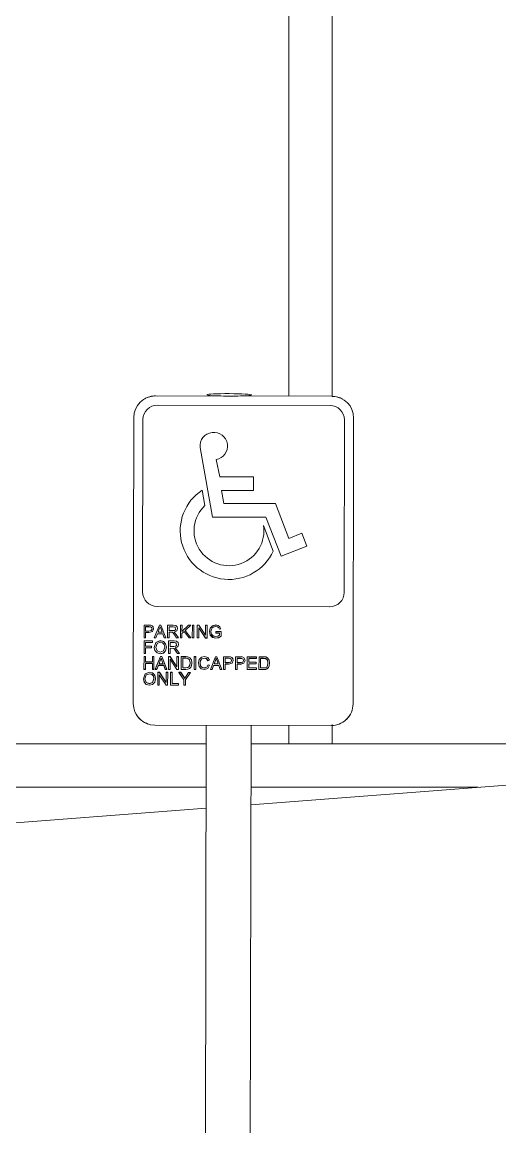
# Model space of a CAD drawing. Header units: metres. Extents: x -199 to 506, y -5 to 23.
# Drawn here: x -185.131 to -184.469, y -0.421 to 1.111 of the extents above; entities that cross this region are included whole.
import ezdxf

# ---------------------------------------------------------------- set-up
doc = ezdxf.new("R2010")
doc.units = ezdxf.units.M
for name, color, linetype, lineweight in [('06MUREXT', 92, 'Continuous', 9), ('26VENT', 144, 'Continuous', 5), ('45ESTAC', 5, 'Continuous', 5), ('46BANQ', 8, 'Continuous', 5)]:
    doc.layers.add(name, color=color, linetype=linetype, lineweight=lineweight)

# ---------------------------------------------------------------- blocks, each defined once
blk = doc.blocks.new('Curtain Wall Curb-Concrete-01 - Curtain Wall Curb-Concrete-01-7040853-600rNorthElevEjeA Paint')
at = {"layer": '46BANQ'}
for p, q in [((-188.7474, 0.05), (-184.8757, 0.05)), ((-184.814, 0.05), (-184.499, 0.05))]:
    blk.add_line(p, q, dxfattribs=at)
blk = doc.blocks.new('Rectangular Mullion - 60x167-V16-600rNorthElevEjeA Paint')
at = {"layer": '26VENT'}
for p, q in [((-184.8756, 0.11), (-186.2135, 0.11)), ((-184.7312, 0.11), (-184.8139, 0.11)), ((-186.2135, 0.05), (-184.8757, 0.05)), ((-184.814, 0.05), (-184.7312, 0.05))]:
    blk.add_line(p, q, dxfattribs=at)
blk = doc.blocks.new('Rectangular Mullion - 60x167-7715932-600rNorthElevEjeA Paint')
at = {"layer": '26VENT'}
for p, q in [((-183.7193, 0.11), (-184.7312, 0.11)), ((-184.7312, 0.05), (-184.499, 0.05))]:
    blk.add_line(p, q, dxfattribs=at)
blk = doc.blocks.new('Rectangular Mullion - 60x167-V19-600rNorthElevEjeA Paint')
at = {"layer": '26VENT'}
for p, q in [((-184.7612, 2.1836), (-184.7612, 0.5923)), ((-184.7012, 0.5921), (-184.7012, 2.1836)), ((-184.7612, 0.1358), (-184.7612, 0.11)), ((-184.7012, 0.11), (-184.7012, 0.1368)), ((-184.7012, 0.11), (-184.7612, 0.11))]:
    blk.add_line(p, q, dxfattribs=at)
blk = doc.blocks.new('Sign - SpeedLimit_Handicap - Handicap-V48-600rNorthElevEjeA Paint')
at = {"layer": '45ESTAC'}
for p, q in [((-184.7015, 0.5922), (-184.9463, 0.5927)), ((-184.9463, 0.5927), (-184.7015, 0.5922)), ((-184.9436, 0.58), (-184.7042, 0.5795)), ((-184.9763, 0.5628), (-184.9771, 0.1662)), ((-184.9763, 0.5628), (-184.9763, 0.5628)), ((-184.9641, 0.3209), (-184.9636, 0.56)), ((-184.6843, 0.5595), (-184.6847, 0.3203)), ((-184.6723, 0.1656), (-184.6715, 0.5622)), ((-184.6715, 0.5622), (-184.6715, 0.5622)), ((-184.8845, 0.5214), (-184.8673, 0.4246)), ((-184.8571, 0.4807), (-184.8622, 0.5045)), ((-184.8105, 0.4806), (-184.8571, 0.4807)), ((-184.8106, 0.4617), (-184.8105, 0.4806)), ((-184.8778, 0.4408), (-184.8816, 0.4621)), ((-184.8547, 0.4618), (-184.8106, 0.4617)), ((-184.8514, 0.4435), (-184.8547, 0.4618)), ((-184.7801, 0.4434), (-184.8514, 0.4435)), ((-184.7613, 0.3952), (-184.7801, 0.4434)), ((-184.8673, 0.4246), (-184.7932, 0.4244)), ((-184.7932, 0.4244), (-184.7721, 0.3705)), ((-184.783, 0.3774), (-184.7965, 0.4132)), ((-184.7435, 0.4022), (-184.7613, 0.3952)), ((-184.7365, 0.3844), (-184.7435, 0.4022)), ((-184.7721, 0.3705), (-184.7365, 0.3844)), ((-184.7048, 0.3004), (-184.9442, 0.3008)), ((-184.9622, 0.275), (-184.9556, 0.275)), ((-184.9622, 0.275), (-184.9622, 0.2749)), ((-184.9556, 0.2749), (-184.9622, 0.2749)), ((-184.9622, 0.2749), (-184.9622, 0.2572)), ((-184.96, 0.2666), (-184.9599, 0.2727)), ((-184.96, 0.2667), (-184.9553, 0.2667)), ((-184.96, 0.2666), (-184.96, 0.2667)), ((-184.9553, 0.2666), (-184.96, 0.2666)), ((-184.9555, 0.2645), (-184.96, 0.2645)), ((-184.96, 0.2572), (-184.96, 0.2644)), ((-184.96, 0.2644), (-184.9555, 0.2644)), ((-184.9554, 0.2728), (-184.9599, 0.2728)), ((-184.9599, 0.2727), (-184.9554, 0.2727)), ((-184.9556, 0.275), (-184.9529, 0.2748)), ((-184.9556, 0.275), (-184.9556, 0.2749)), ((-184.9529, 0.2747), (-184.9556, 0.2749)), ((-184.9503, 0.266), (-184.9555, 0.2645)), ((-184.9555, 0.2644), (-184.9503, 0.2659)), ((-184.9555, 0.2645), (-184.9555, 0.2644)), ((-184.9531, 0.2726), (-184.9554, 0.2728)), ((-184.9554, 0.2728), (-184.9554, 0.2727)), ((-184.9554, 0.2727), (-184.9531, 0.2725)), ((-184.9553, 0.2667), (-184.9521, 0.2675)), ((-184.9521, 0.2674), (-184.9553, 0.2666)), ((-184.9553, 0.2667), (-184.9553, 0.2666)), ((-184.9517, 0.2716), (-184.9531, 0.2726)), ((-184.9531, 0.2726), (-184.9531, 0.2725)), ((-184.9531, 0.2725), (-184.9517, 0.2715)), ((-184.9529, 0.2748), (-184.9508, 0.274)), ((-184.9529, 0.2748), (-184.9529, 0.2747)), ((-184.9508, 0.2739), (-184.9529, 0.2747)), ((-184.9521, 0.2675), (-184.9511, 0.2698)), ((-184.9511, 0.2697), (-184.9521, 0.2674)), ((-184.9521, 0.2675), (-184.9521, 0.2674)), ((-184.9511, 0.2698), (-184.9517, 0.2716)), ((-184.9517, 0.2716), (-184.9517, 0.2715)), ((-184.9517, 0.2715), (-184.9511, 0.2697)), ((-184.9511, 0.2698), (-184.9511, 0.2697)), ((-184.9508, 0.274), (-184.9494, 0.2723)), ((-184.9508, 0.274), (-184.9508, 0.2739)), ((-184.9494, 0.2722), (-184.9508, 0.2739)), ((-184.9489, 0.2699), (-184.9503, 0.266)), ((-184.9503, 0.2659), (-184.9489, 0.2698)), ((-184.9503, 0.266), (-184.9503, 0.2659)), ((-184.9494, 0.2723), (-184.9489, 0.2699)), ((-184.9494, 0.2723), (-184.9494, 0.2722)), ((-184.9489, 0.2698), (-184.9494, 0.2722)), ((-184.9489, 0.2699), (-184.9489, 0.2698)), ((-184.9479, 0.2573), (-184.9408, 0.275)), ((-184.9408, 0.2749), (-184.9479, 0.2572)), ((-184.9435, 0.2628), (-184.9456, 0.2573)), ((-184.9456, 0.2572), (-184.9435, 0.2627)), ((-184.9362, 0.2628), (-184.9435, 0.2628)), ((-184.9435, 0.2628), (-184.9435, 0.2627)), ((-184.9435, 0.2627), (-184.9362, 0.2627)), ((-184.941, 0.2697), (-184.9427, 0.265)), ((-184.9427, 0.2649), (-184.941, 0.2696)), ((-184.9427, 0.265), (-184.937, 0.265)), ((-184.9427, 0.2649), (-184.9427, 0.265)), ((-184.937, 0.2649), (-184.9427, 0.2649)), ((-184.9399, 0.2727), (-184.941, 0.2697)), ((-184.941, 0.2696), (-184.9399, 0.2726)), ((-184.9408, 0.275), (-184.9389, 0.275)), ((-184.9408, 0.275), (-184.9408, 0.2749)), ((-184.9389, 0.2749), (-184.9408, 0.2749)), ((-184.9386, 0.2694), (-184.9399, 0.2727)), ((-184.9399, 0.2727), (-184.9399, 0.2726)), ((-184.9399, 0.2726), (-184.9386, 0.2693)), ((-184.9389, 0.275), (-184.9319, 0.2572)), ((-184.9389, 0.275), (-184.9389, 0.2749)), ((-184.9319, 0.2571), (-184.9389, 0.2749)), ((-184.937, 0.265), (-184.9386, 0.2694)), ((-184.9386, 0.2693), (-184.937, 0.2649)), ((-184.937, 0.265), (-184.937, 0.2649)), ((-184.9342, 0.2572), (-184.9362, 0.2628)), ((-184.9362, 0.2628), (-184.9362, 0.2627)), ((-184.9362, 0.2627), (-184.9342, 0.2571)), ((-184.9295, 0.2749), (-184.9218, 0.2749)), ((-184.9295, 0.2749), (-184.9295, 0.2748)), ((-184.9218, 0.2748), (-184.9295, 0.2748)), ((-184.9295, 0.2748), (-184.9295, 0.2571)), ((-184.9218, 0.2727), (-184.9273, 0.2727)), ((-184.9273, 0.2671), (-184.9273, 0.2726)), ((-184.9273, 0.2726), (-184.9218, 0.2726)), ((-184.9273, 0.2672), (-184.9223, 0.2672)), ((-184.9273, 0.2671), (-184.9273, 0.2672)), ((-184.9223, 0.2671), (-184.9273, 0.2671)), ((-184.9223, 0.2645), (-184.9273, 0.265)), ((-184.9273, 0.2571), (-184.9273, 0.2649)), ((-184.9273, 0.2649), (-184.9223, 0.2644)), ((-184.9223, 0.2672), (-184.9198, 0.2675)), ((-184.9198, 0.2674), (-184.9223, 0.2671)), ((-184.9223, 0.2672), (-184.9223, 0.2671)), ((-184.9211, 0.2633), (-184.9223, 0.2645)), ((-184.9223, 0.2645), (-184.9223, 0.2644)), ((-184.9223, 0.2644), (-184.9211, 0.2632)), ((-184.9218, 0.2749), (-184.9183, 0.2744)), ((-184.9218, 0.2749), (-184.9218, 0.2748)), ((-184.9183, 0.2743), (-184.9218, 0.2748)), ((-184.9188, 0.2719), (-184.9218, 0.2727)), ((-184.9218, 0.2727), (-184.9218, 0.2726)), ((-184.9218, 0.2726), (-184.9188, 0.2718)), ((-184.9194, 0.2609), (-184.9211, 0.2633)), ((-184.9211, 0.2633), (-184.9211, 0.2632)), ((-184.9211, 0.2632), (-184.9194, 0.2608)), ((-184.9169, 0.2669), (-184.9206, 0.2652)), ((-184.9206, 0.2651), (-184.9169, 0.2668)), ((-184.9206, 0.2652), (-184.9175, 0.262)), ((-184.9206, 0.2652), (-184.9206, 0.2651)), ((-184.9175, 0.2619), (-184.9206, 0.2651)), ((-184.9198, 0.2675), (-184.9184, 0.2685)), ((-184.9184, 0.2684), (-184.9198, 0.2674)), ((-184.9198, 0.2675), (-184.9198, 0.2674)), ((-184.9171, 0.2572), (-184.9194, 0.2609)), ((-184.9194, 0.2609), (-184.9194, 0.2608)), ((-184.9194, 0.2608), (-184.9171, 0.2571)), ((-184.9184, 0.2685), (-184.9188, 0.2719)), ((-184.9188, 0.2719), (-184.9188, 0.2718)), ((-184.9188, 0.2718), (-184.9184, 0.2684)), ((-184.9184, 0.2685), (-184.9184, 0.2684)), ((-184.9183, 0.2744), (-184.9164, 0.2727)), ((-184.9183, 0.2744), (-184.9183, 0.2743)), ((-184.9164, 0.2726), (-184.9183, 0.2743)), ((-184.9175, 0.262), (-184.9146, 0.2572)), ((-184.9175, 0.262), (-184.9175, 0.2619)), ((-184.9146, 0.2571), (-184.9175, 0.2619)), ((-184.9156, 0.2701), (-184.9169, 0.2669)), ((-184.9169, 0.2668), (-184.9156, 0.27)), ((-184.9169, 0.2669), (-184.9169, 0.2668)), ((-184.9164, 0.2727), (-184.9156, 0.2701)), ((-184.9164, 0.2727), (-184.9164, 0.2726)), ((-184.9156, 0.27), (-184.9164, 0.2726)), ((-184.9156, 0.2701), (-184.9156, 0.27)), ((-184.9118, 0.2749), (-184.9095, 0.2749)), ((-184.9118, 0.2749), (-184.9118, 0.2748)), ((-184.9095, 0.2748), (-184.9118, 0.2748)), ((-184.9118, 0.2748), (-184.9118, 0.2571)), ((-184.9096, 0.2662), (-184.9005, 0.2749)), ((-184.9005, 0.2748), (-184.9096, 0.2661)), ((-184.9096, 0.2661), (-184.9095, 0.2748)), ((-184.9096, 0.2662), (-184.9096, 0.2661)), ((-184.9066, 0.2661), (-184.9096, 0.2633)), ((-184.9096, 0.2632), (-184.9066, 0.266)), ((-184.9096, 0.2571), (-184.9096, 0.2632)), ((-184.9095, 0.2749), (-184.9095, 0.2748)), ((-184.8998, 0.2572), (-184.9066, 0.2661)), ((-184.9066, 0.2661), (-184.9066, 0.266)), ((-184.9066, 0.266), (-184.8998, 0.2571)), ((-184.8974, 0.2749), (-184.905, 0.2676)), ((-184.905, 0.2675), (-184.8974, 0.2748)), ((-184.905, 0.2676), (-184.8971, 0.2572)), ((-184.905, 0.2676), (-184.905, 0.2675)), ((-184.8971, 0.2571), (-184.905, 0.2675)), ((-184.9005, 0.2749), (-184.8974, 0.2749)), ((-184.9005, 0.2749), (-184.9005, 0.2748)), ((-184.8974, 0.2748), (-184.9005, 0.2748)), ((-184.8974, 0.2749), (-184.8974, 0.2748)), ((-184.8951, 0.2748), (-184.8952, 0.2571)), ((-184.8951, 0.2749), (-184.8929, 0.2749)), ((-184.8951, 0.2749), (-184.8951, 0.2748)), ((-184.8929, 0.2748), (-184.8951, 0.2748)), ((-184.893, 0.2571), (-184.8929, 0.2748)), ((-184.8929, 0.2749), (-184.8929, 0.2748)), ((-184.8885, 0.2749), (-184.8861, 0.2748)), ((-184.8885, 0.2749), (-184.8885, 0.2748)), ((-184.8861, 0.2748), (-184.8885, 0.2748)), ((-184.8885, 0.2748), (-184.8885, 0.2571)), ((-184.8771, 0.2571), (-184.8863, 0.2712)), ((-184.8863, 0.2571), (-184.8863, 0.2711)), ((-184.8863, 0.2711), (-184.8771, 0.257)), ((-184.8769, 0.2607), (-184.8861, 0.2748)), ((-184.8861, 0.2748), (-184.8769, 0.2608)), ((-184.8861, 0.2748), (-184.8861, 0.2748)), ((-184.8769, 0.2748), (-184.8747, 0.2748)), ((-184.8769, 0.2748), (-184.8769, 0.2747)), ((-184.8747, 0.2747), (-184.8769, 0.2747)), ((-184.8769, 0.2747), (-184.8769, 0.2607)), ((-184.8769, 0.2608), (-184.8769, 0.2607)), ((-184.8747, 0.2748), (-184.8747, 0.2747)), ((-184.8747, 0.257), (-184.8747, 0.2747)), ((-184.8716, 0.2659), (-184.8705, 0.2707)), ((-184.8705, 0.2706), (-184.8716, 0.2658)), ((-184.8705, 0.2612), (-184.8716, 0.2659)), ((-184.8716, 0.2659), (-184.8716, 0.2658)), ((-184.8716, 0.2658), (-184.8705, 0.2611)), ((-184.8705, 0.2707), (-184.8674, 0.274)), ((-184.8674, 0.2739), (-184.8705, 0.2706)), ((-184.8705, 0.2707), (-184.8705, 0.2706)), ((-184.8673, 0.258), (-184.8705, 0.2612)), ((-184.8705, 0.2612), (-184.8705, 0.2611)), ((-184.8705, 0.2611), (-184.8673, 0.2579)), ((-184.8687, 0.2694), (-184.8694, 0.266)), ((-184.8694, 0.2659), (-184.8687, 0.2693)), ((-184.8694, 0.266), (-184.8686, 0.2621)), ((-184.8694, 0.266), (-184.8694, 0.2659)), ((-184.8686, 0.262), (-184.8694, 0.2659)), ((-184.8676, 0.2711), (-184.8687, 0.2694)), ((-184.8687, 0.2693), (-184.8676, 0.271)), ((-184.8687, 0.2694), (-184.8687, 0.2693)), ((-184.8686, 0.2621), (-184.8662, 0.2598)), ((-184.8686, 0.2621), (-184.8686, 0.262)), ((-184.8662, 0.2597), (-184.8686, 0.262)), ((-184.8656, 0.2724), (-184.8676, 0.2711)), ((-184.8676, 0.271), (-184.8656, 0.2723)), ((-184.8676, 0.2711), (-184.8676, 0.271)), ((-184.8674, 0.274), (-184.8628, 0.2751)), ((-184.8628, 0.275), (-184.8674, 0.2739)), ((-184.8674, 0.274), (-184.8674, 0.2739)), ((-184.8628, 0.2729), (-184.8656, 0.2724)), ((-184.8656, 0.2723), (-184.8628, 0.2728)), ((-184.8656, 0.2724), (-184.8656, 0.2723)), ((-184.8628, 0.2751), (-184.8593, 0.2744)), ((-184.8628, 0.2751), (-184.8628, 0.275)), ((-184.8593, 0.2743), (-184.8628, 0.275)), ((-184.8603, 0.2724), (-184.8628, 0.2729)), ((-184.8628, 0.2729), (-184.8628, 0.2728)), ((-184.8628, 0.2728), (-184.8603, 0.2723)), ((-184.8625, 0.2662), (-184.8553, 0.2662)), ((-184.8625, 0.2662), (-184.8625, 0.2661)), ((-184.8553, 0.2661), (-184.8625, 0.2661)), ((-184.8625, 0.2661), (-184.8625, 0.2639)), ((-184.8575, 0.264), (-184.8625, 0.264)), ((-184.8625, 0.2639), (-184.8575, 0.2639)), ((-184.8586, 0.2712), (-184.8603, 0.2724)), ((-184.8603, 0.2724), (-184.8603, 0.2723)), ((-184.8603, 0.2723), (-184.8586, 0.2711)), ((-184.8598, 0.2596), (-184.8575, 0.2608)), ((-184.8575, 0.2607), (-184.8598, 0.2595)), ((-184.8593, 0.2744), (-184.8569, 0.2727)), ((-184.8593, 0.2744), (-184.8593, 0.2743)), ((-184.8569, 0.2726), (-184.8593, 0.2743)), ((-184.8576, 0.2692), (-184.8586, 0.2712)), ((-184.8586, 0.2712), (-184.8586, 0.2711)), ((-184.8586, 0.2711), (-184.8576, 0.2691)), ((-184.8555, 0.2698), (-184.8576, 0.2692)), ((-184.8576, 0.2691), (-184.8555, 0.2697)), ((-184.8576, 0.2692), (-184.8576, 0.2691)), ((-184.8575, 0.2639), (-184.8575, 0.2607)), ((-184.8575, 0.2608), (-184.8575, 0.2607)), ((-184.8569, 0.2727), (-184.8555, 0.2698)), ((-184.8569, 0.2727), (-184.8569, 0.2726)), ((-184.8555, 0.2697), (-184.8569, 0.2726)), ((-184.8555, 0.2698), (-184.8555, 0.2697)), ((-184.8553, 0.2662), (-184.8553, 0.2661)), ((-184.8553, 0.2595), (-184.8553, 0.2661)), ((-184.96, 0.2573), (-184.9622, 0.2573)), ((-184.9622, 0.2572), (-184.96, 0.2572)), ((-184.9622, 0.2532), (-184.9503, 0.2531)), ((-184.9622, 0.2532), (-184.9622, 0.2531)), ((-184.9503, 0.253), (-184.9622, 0.2531)), ((-184.9622, 0.2531), (-184.9622, 0.2354)), ((-184.9503, 0.2509), (-184.96, 0.2509)), ((-184.96, 0.2456), (-184.96, 0.2508)), ((-184.96, 0.2508), (-184.9503, 0.2508)), ((-184.96, 0.2457), (-184.9517, 0.2457)), ((-184.96, 0.2457), (-184.96, 0.2456)), ((-184.9517, 0.2456), (-184.96, 0.2456)), ((-184.9517, 0.2457), (-184.9517, 0.2456)), ((-184.9517, 0.2434), (-184.9517, 0.2456)), ((-184.9503, 0.2531), (-184.9503, 0.253)), ((-184.9503, 0.2508), (-184.9503, 0.253)), ((-184.9481, 0.244), (-184.9457, 0.2509)), ((-184.9457, 0.2508), (-184.9481, 0.2439)), ((-184.9456, 0.2573), (-184.9479, 0.2573)), ((-184.9479, 0.2572), (-184.9479, 0.2573)), ((-184.9479, 0.2572), (-184.9456, 0.2572)), ((-184.944, 0.2495), (-184.9459, 0.244)), ((-184.9459, 0.2439), (-184.944, 0.2494)), ((-184.9457, 0.2509), (-184.9396, 0.2534)), ((-184.9396, 0.2533), (-184.9457, 0.2508)), ((-184.9457, 0.2509), (-184.9457, 0.2508)), ((-184.9456, 0.2573), (-184.9456, 0.2572)), ((-184.9396, 0.2512), (-184.944, 0.2495)), ((-184.944, 0.2494), (-184.9396, 0.2511)), ((-184.944, 0.2495), (-184.944, 0.2494)), ((-184.9396, 0.2534), (-184.9352, 0.2522)), ((-184.9396, 0.2534), (-184.9396, 0.2533)), ((-184.9352, 0.2521), (-184.9396, 0.2533)), ((-184.9364, 0.2503), (-184.9396, 0.2512)), ((-184.9396, 0.2512), (-184.9396, 0.2511)), ((-184.9396, 0.2511), (-184.9364, 0.2502)), ((-184.9342, 0.2479), (-184.9364, 0.2503)), ((-184.9364, 0.2503), (-184.9364, 0.2502)), ((-184.9364, 0.2502), (-184.9342, 0.2478)), ((-184.9352, 0.2522), (-184.9322, 0.249)), ((-184.9352, 0.2522), (-184.9352, 0.2521)), ((-184.9322, 0.2489), (-184.9352, 0.2521)), ((-184.9319, 0.2572), (-184.9342, 0.2572)), ((-184.9342, 0.2572), (-184.9342, 0.2571)), ((-184.9342, 0.2571), (-184.9319, 0.2571)), ((-184.9334, 0.2442), (-184.9342, 0.2479)), ((-184.9342, 0.2479), (-184.9342, 0.2478)), ((-184.9342, 0.2478), (-184.9334, 0.2441)), ((-184.9322, 0.249), (-184.9312, 0.2442)), ((-184.9322, 0.249), (-184.9322, 0.2489)), ((-184.9312, 0.2441), (-184.9322, 0.2489)), ((-184.9319, 0.2572), (-184.9319, 0.2571)), ((-184.9273, 0.2572), (-184.9295, 0.2572)), ((-184.9295, 0.2571), (-184.9273, 0.2571)), ((-184.9281, 0.253), (-184.9282, 0.2353)), ((-184.9281, 0.2531), (-184.9205, 0.2531)), ((-184.9281, 0.2531), (-184.9281, 0.253)), ((-184.9205, 0.253), (-184.9281, 0.253)), ((-184.9204, 0.2509), (-184.9259, 0.2509)), ((-184.9259, 0.2452), (-184.9259, 0.2508)), ((-184.9259, 0.2508), (-184.9204, 0.2508)), ((-184.9259, 0.2453), (-184.921, 0.2453)), ((-184.9259, 0.2452), (-184.9259, 0.2453)), ((-184.921, 0.2452), (-184.9259, 0.2452)), ((-184.921, 0.2453), (-184.9185, 0.2456)), ((-184.9185, 0.2455), (-184.921, 0.2452)), ((-184.921, 0.2453), (-184.921, 0.2452)), ((-184.9205, 0.2531), (-184.917, 0.2526)), ((-184.9205, 0.2531), (-184.9205, 0.253)), ((-184.917, 0.2525), (-184.9205, 0.253)), ((-184.9175, 0.2501), (-184.9204, 0.2509)), ((-184.9204, 0.2509), (-184.9204, 0.2508)), ((-184.9204, 0.2508), (-184.9175, 0.25)), ((-184.9185, 0.2456), (-184.917, 0.2466)), ((-184.917, 0.2465), (-184.9185, 0.2455)), ((-184.9185, 0.2456), (-184.9185, 0.2455)), ((-184.917, 0.2466), (-184.9175, 0.2501)), ((-184.9175, 0.2501), (-184.9175, 0.25)), ((-184.9175, 0.25), (-184.917, 0.2465)), ((-184.9146, 0.2572), (-184.9171, 0.2572)), ((-184.9171, 0.2572), (-184.9171, 0.2571)), ((-184.9171, 0.2571), (-184.9146, 0.2571)), ((-184.917, 0.2526), (-184.915, 0.2509)), ((-184.917, 0.2526), (-184.917, 0.2525)), ((-184.915, 0.2508), (-184.917, 0.2525)), ((-184.917, 0.2466), (-184.917, 0.2465)), ((-184.9143, 0.2482), (-184.9155, 0.245)), ((-184.9155, 0.2449), (-184.9143, 0.2481)), ((-184.915, 0.2509), (-184.9143, 0.2482)), ((-184.915, 0.2509), (-184.915, 0.2508)), ((-184.9143, 0.2481), (-184.915, 0.2508)), ((-184.9146, 0.2572), (-184.9146, 0.2571)), ((-184.9143, 0.2482), (-184.9143, 0.2481)), ((-184.9096, 0.2572), (-184.9118, 0.2572)), ((-184.9118, 0.2571), (-184.9096, 0.2571)), ((-184.8971, 0.2572), (-184.8998, 0.2572)), ((-184.8998, 0.2572), (-184.8998, 0.2571)), ((-184.8998, 0.2571), (-184.8971, 0.2571)), ((-184.8971, 0.2572), (-184.8971, 0.2571)), ((-184.893, 0.2572), (-184.8952, 0.2572)), ((-184.8952, 0.2571), (-184.893, 0.2571)), ((-184.8863, 0.2572), (-184.8885, 0.2572)), ((-184.8885, 0.2571), (-184.8863, 0.2571)), ((-184.8747, 0.2571), (-184.8771, 0.2571)), ((-184.8771, 0.2571), (-184.8771, 0.257)), ((-184.8771, 0.257), (-184.8747, 0.257)), ((-184.8626, 0.2568), (-184.8673, 0.258)), ((-184.8673, 0.258), (-184.8673, 0.2579)), ((-184.8673, 0.2579), (-184.8626, 0.2567)), ((-184.8662, 0.2598), (-184.8628, 0.259)), ((-184.8662, 0.2598), (-184.8662, 0.2597)), ((-184.8628, 0.2589), (-184.8662, 0.2597)), ((-184.8628, 0.259), (-184.8598, 0.2596)), ((-184.8598, 0.2595), (-184.8628, 0.2589)), ((-184.8628, 0.259), (-184.8628, 0.2589)), ((-184.8589, 0.2575), (-184.8626, 0.2568)), ((-184.8626, 0.2567), (-184.8589, 0.2574)), ((-184.8626, 0.2568), (-184.8626, 0.2567)), ((-184.8598, 0.2596), (-184.8598, 0.2595)), ((-184.8553, 0.2596), (-184.8589, 0.2575)), ((-184.8589, 0.2574), (-184.8553, 0.2595)), ((-184.8589, 0.2575), (-184.8589, 0.2574)), ((-184.9622, 0.2312), (-184.9623, 0.2135)), ((-184.96, 0.2355), (-184.9622, 0.2355)), ((-184.9622, 0.2354), (-184.96, 0.2354)), ((-184.9622, 0.2313), (-184.96, 0.2313)), ((-184.9622, 0.2313), (-184.9622, 0.2312)), ((-184.96, 0.2312), (-184.9622, 0.2312)), ((-184.9517, 0.2435), (-184.96, 0.2435)), ((-184.96, 0.2354), (-184.96, 0.2434)), ((-184.96, 0.2434), (-184.9517, 0.2434)), ((-184.96, 0.2313), (-184.96, 0.2312)), ((-184.96, 0.224), (-184.96, 0.2312)), ((-184.9506, 0.2313), (-184.9484, 0.2313)), ((-184.9506, 0.2313), (-184.9506, 0.2312)), ((-184.9484, 0.2312), (-184.9506, 0.2312)), ((-184.9506, 0.2312), (-184.9506, 0.224)), ((-184.9484, 0.2313), (-184.9484, 0.2312)), ((-184.9484, 0.2135), (-184.9484, 0.2312)), ((-184.9471, 0.2396), (-184.9481, 0.244)), ((-184.9481, 0.2439), (-184.9481, 0.244)), ((-184.9481, 0.2439), (-184.9471, 0.2395)), ((-184.9441, 0.2364), (-184.9471, 0.2396)), ((-184.9471, 0.2396), (-184.9471, 0.2395)), ((-184.9471, 0.2395), (-184.9441, 0.2363)), ((-184.9466, 0.2136), (-184.9395, 0.2313)), ((-184.9395, 0.2312), (-184.9466, 0.2135)), ((-184.9459, 0.244), (-184.9441, 0.2391)), ((-184.9459, 0.2439), (-184.9459, 0.244)), ((-184.9441, 0.239), (-184.9459, 0.2439)), ((-184.9441, 0.2391), (-184.9397, 0.2374)), ((-184.9441, 0.2391), (-184.9441, 0.239)), ((-184.9397, 0.2373), (-184.9441, 0.239)), ((-184.9397, 0.2351), (-184.9441, 0.2364)), ((-184.9441, 0.2364), (-184.9441, 0.2363)), ((-184.9441, 0.2363), (-184.9397, 0.235)), ((-184.9397, 0.2374), (-184.9352, 0.2391)), ((-184.9352, 0.239), (-184.9397, 0.2373)), ((-184.9397, 0.2374), (-184.9397, 0.2373)), ((-184.9354, 0.2362), (-184.9397, 0.2351)), ((-184.9397, 0.235), (-184.9354, 0.2361)), ((-184.9397, 0.2351), (-184.9397, 0.235)), ((-184.9395, 0.2313), (-184.9376, 0.2313)), ((-184.9395, 0.2313), (-184.9395, 0.2312)), ((-184.9376, 0.2312), (-184.9395, 0.2312)), ((-184.9376, 0.2313), (-184.9306, 0.2136)), ((-184.9376, 0.2313), (-184.9376, 0.2312)), ((-184.9306, 0.2135), (-184.9376, 0.2312)), ((-184.9323, 0.2394), (-184.9354, 0.2362)), ((-184.9354, 0.2361), (-184.9323, 0.2393)), ((-184.9354, 0.2362), (-184.9354, 0.2361)), ((-184.9352, 0.2391), (-184.9334, 0.2442)), ((-184.9334, 0.2441), (-184.9352, 0.239)), ((-184.9352, 0.2391), (-184.9352, 0.239)), ((-184.9334, 0.2442), (-184.9334, 0.2441)), ((-184.9312, 0.2442), (-184.9323, 0.2394)), ((-184.9323, 0.2393), (-184.9312, 0.2441)), ((-184.9323, 0.2394), (-184.9323, 0.2393)), ((-184.9312, 0.2442), (-184.9312, 0.2441)), ((-184.926, 0.2354), (-184.9282, 0.2354)), ((-184.9282, 0.2353), (-184.926, 0.2353)), ((-184.9282, 0.2312), (-184.9258, 0.2312)), ((-184.9282, 0.2312), (-184.9282, 0.2311)), ((-184.9258, 0.2311), (-184.9282, 0.2311)), ((-184.9282, 0.2311), (-184.9282, 0.2135)), ((-184.926, 0.2353), (-184.9259, 0.243)), ((-184.9209, 0.2426), (-184.9259, 0.2431)), ((-184.9259, 0.243), (-184.9209, 0.2425)), ((-184.9258, 0.2312), (-184.9166, 0.2172)), ((-184.9258, 0.2312), (-184.9258, 0.2311)), ((-184.9166, 0.2171), (-184.9258, 0.2311)), ((-184.9198, 0.2415), (-184.9209, 0.2426)), ((-184.9209, 0.2426), (-184.9209, 0.2425)), ((-184.9209, 0.2425), (-184.9198, 0.2414)), ((-184.9181, 0.239), (-184.9198, 0.2415)), ((-184.9198, 0.2415), (-184.9198, 0.2414)), ((-184.9198, 0.2414), (-184.9181, 0.2389)), ((-184.9155, 0.245), (-184.9192, 0.2434)), ((-184.9192, 0.2433), (-184.9155, 0.2449)), ((-184.9192, 0.2434), (-184.9162, 0.2402)), ((-184.9192, 0.2434), (-184.9192, 0.2433)), ((-184.9162, 0.2401), (-184.9192, 0.2433)), ((-184.9158, 0.2354), (-184.9181, 0.239)), ((-184.9181, 0.239), (-184.9181, 0.2389)), ((-184.9181, 0.2389), (-184.9158, 0.2353)), ((-184.9166, 0.2312), (-184.9143, 0.2312)), ((-184.9166, 0.2312), (-184.9166, 0.2311)), ((-184.9143, 0.2311), (-184.9166, 0.2311)), ((-184.9166, 0.2311), (-184.9166, 0.2171)), ((-184.9162, 0.2402), (-184.9132, 0.2354)), ((-184.9162, 0.2402), (-184.9162, 0.2401)), ((-184.9132, 0.2353), (-184.9162, 0.2401)), ((-184.9132, 0.2354), (-184.9158, 0.2354)), ((-184.9158, 0.2354), (-184.9158, 0.2353)), ((-184.9158, 0.2353), (-184.9132, 0.2353)), ((-184.9155, 0.245), (-184.9155, 0.2449)), ((-184.9144, 0.2134), (-184.9143, 0.2311)), ((-184.9143, 0.2312), (-184.9143, 0.2311)), ((-184.9132, 0.2354), (-184.9132, 0.2353)), ((-184.9105, 0.2312), (-184.9043, 0.2312)), ((-184.9105, 0.2312), (-184.9105, 0.2311)), ((-184.9043, 0.2311), (-184.9105, 0.2311)), ((-184.9105, 0.2311), (-184.9105, 0.2134)), ((-184.9043, 0.2312), (-184.9012, 0.2309)), ((-184.9043, 0.2312), (-184.9043, 0.2311)), ((-184.9012, 0.2308), (-184.9043, 0.2311)), ((-184.9012, 0.2309), (-184.8986, 0.2297)), ((-184.9012, 0.2309), (-184.9012, 0.2308)), ((-184.8986, 0.2296), (-184.9012, 0.2308)), ((-184.8925, 0.2312), (-184.8902, 0.2312)), ((-184.8925, 0.2312), (-184.8925, 0.2311)), ((-184.8902, 0.2311), (-184.8925, 0.2311)), ((-184.8925, 0.2311), (-184.8925, 0.2134)), ((-184.8903, 0.2134), (-184.8902, 0.2311)), ((-184.8902, 0.2312), (-184.8902, 0.2311)), ((-184.8856, 0.2273), (-184.8826, 0.2304)), ((-184.8826, 0.2303), (-184.8856, 0.2272)), ((-184.8826, 0.2304), (-184.8784, 0.2314)), ((-184.8784, 0.2313), (-184.8826, 0.2303)), ((-184.8826, 0.2304), (-184.8826, 0.2303)), ((-184.8784, 0.2314), (-184.8739, 0.23)), ((-184.8784, 0.2314), (-184.8784, 0.2313)), ((-184.8739, 0.2299), (-184.8784, 0.2313)), ((-184.8739, 0.23), (-184.8714, 0.2262)), ((-184.8739, 0.23), (-184.8739, 0.2299)), ((-184.8714, 0.2261), (-184.8739, 0.2299)), ((-184.8702, 0.2134), (-184.8631, 0.2311)), ((-184.8631, 0.231), (-184.8702, 0.2133)), ((-184.8631, 0.2311), (-184.8612, 0.2311)), ((-184.8631, 0.2311), (-184.8631, 0.231)), ((-184.8612, 0.231), (-184.8631, 0.231)), ((-184.8612, 0.2311), (-184.8542, 0.2134)), ((-184.8612, 0.2311), (-184.8612, 0.231)), ((-184.8542, 0.2133), (-184.8612, 0.231)), ((-184.8518, 0.2311), (-184.8452, 0.2311)), ((-184.8518, 0.2311), (-184.8518, 0.231)), ((-184.8452, 0.231), (-184.8518, 0.231)), ((-184.8518, 0.231), (-184.8518, 0.2133)), ((-184.8452, 0.2311), (-184.8425, 0.2309)), ((-184.8452, 0.2311), (-184.8452, 0.231)), ((-184.8425, 0.2308), (-184.8452, 0.231)), ((-184.8425, 0.2309), (-184.8404, 0.2301)), ((-184.8425, 0.2309), (-184.8425, 0.2308)), ((-184.8404, 0.23), (-184.8425, 0.2308)), ((-184.8404, 0.2301), (-184.839, 0.2284)), ((-184.8404, 0.2301), (-184.8404, 0.23)), ((-184.839, 0.2283), (-184.8404, 0.23)), ((-184.8354, 0.2311), (-184.8288, 0.231)), ((-184.8354, 0.2311), (-184.8354, 0.231)), ((-184.8288, 0.2309), (-184.8354, 0.231)), ((-184.8354, 0.231), (-184.8354, 0.2133)), ((-184.8288, 0.231), (-184.8262, 0.2309)), ((-184.8288, 0.231), (-184.8288, 0.2309)), ((-184.8262, 0.2308), (-184.8288, 0.2309)), ((-184.8262, 0.2309), (-184.824, 0.23)), ((-184.8262, 0.2309), (-184.8262, 0.2308)), ((-184.824, 0.2299), (-184.8262, 0.2308)), ((-184.824, 0.23), (-184.8227, 0.2283)), ((-184.824, 0.23), (-184.824, 0.2299)), ((-184.8227, 0.2282), (-184.824, 0.2299)), ((-184.8191, 0.231), (-184.8063, 0.231)), ((-184.8191, 0.231), (-184.8191, 0.2309)), ((-184.8063, 0.2309), (-184.8191, 0.2309)), ((-184.8191, 0.2309), (-184.8191, 0.2132)), ((-184.8063, 0.231), (-184.8063, 0.2309)), ((-184.8063, 0.2287), (-184.8063, 0.2309)), ((-184.8027, 0.2309), (-184.8028, 0.2132)), ((-184.8027, 0.231), (-184.7966, 0.231)), ((-184.8027, 0.231), (-184.8027, 0.2309)), ((-184.7966, 0.2309), (-184.8027, 0.2309)), ((-184.7966, 0.231), (-184.7935, 0.2307)), ((-184.7966, 0.231), (-184.7966, 0.2309)), ((-184.7935, 0.2306), (-184.7966, 0.2309)), ((-184.7935, 0.2307), (-184.7909, 0.2295)), ((-184.7935, 0.2307), (-184.7935, 0.2306)), ((-184.7909, 0.2294), (-184.7935, 0.2306)), ((-184.9601, 0.2135), (-184.96, 0.2218)), ((-184.96, 0.2241), (-184.9506, 0.2241)), ((-184.96, 0.2241), (-184.96, 0.224)), ((-184.9506, 0.224), (-184.96, 0.224)), ((-184.9506, 0.2219), (-184.96, 0.2219)), ((-184.96, 0.2218), (-184.9506, 0.2218)), ((-184.9506, 0.2241), (-184.9506, 0.224)), ((-184.9506, 0.2218), (-184.9506, 0.2135)), ((-184.9422, 0.2191), (-184.9443, 0.2136)), ((-184.9443, 0.2135), (-184.9422, 0.219)), ((-184.9349, 0.2191), (-184.9422, 0.2191)), ((-184.9422, 0.2191), (-184.9422, 0.219)), ((-184.9422, 0.219), (-184.9349, 0.219)), ((-184.9397, 0.226), (-184.9414, 0.2213)), ((-184.9414, 0.2212), (-184.9397, 0.2259)), ((-184.9414, 0.2213), (-184.9357, 0.2213)), ((-184.9414, 0.2212), (-184.9414, 0.2213)), ((-184.9357, 0.2212), (-184.9414, 0.2212)), ((-184.9386, 0.2291), (-184.9397, 0.226)), ((-184.9397, 0.2259), (-184.9386, 0.229)), ((-184.9373, 0.2257), (-184.9386, 0.2291)), ((-184.9386, 0.2291), (-184.9386, 0.229)), ((-184.9386, 0.229), (-184.9373, 0.2256)), ((-184.9357, 0.2213), (-184.9373, 0.2257)), ((-184.9373, 0.2256), (-184.9357, 0.2212)), ((-184.9357, 0.2213), (-184.9357, 0.2212)), ((-184.9329, 0.2136), (-184.9349, 0.2191)), ((-184.9349, 0.2191), (-184.9349, 0.219)), ((-184.9349, 0.219), (-184.9329, 0.2135)), ((-184.9167, 0.2135), (-184.926, 0.2276)), ((-184.926, 0.2134), (-184.926, 0.2275)), ((-184.926, 0.2275), (-184.9167, 0.2134)), ((-184.9166, 0.2172), (-184.9166, 0.2171)), ((-184.9083, 0.2156), (-184.9082, 0.2289)), ((-184.9083, 0.2157), (-184.9044, 0.2157)), ((-184.9083, 0.2156), (-184.9083, 0.2157)), ((-184.9044, 0.2156), (-184.9083, 0.2156)), ((-184.9044, 0.229), (-184.9082, 0.229)), ((-184.9082, 0.2289), (-184.9044, 0.2289)), ((-184.9012, 0.2286), (-184.9044, 0.229)), ((-184.9044, 0.229), (-184.9044, 0.2289)), ((-184.9044, 0.2289), (-184.9012, 0.2285)), ((-184.9044, 0.2157), (-184.9015, 0.216)), ((-184.9015, 0.2159), (-184.9044, 0.2156)), ((-184.9044, 0.2157), (-184.9044, 0.2156)), ((-184.9015, 0.216), (-184.8999, 0.2169)), ((-184.8999, 0.2168), (-184.9015, 0.2159)), ((-184.9015, 0.216), (-184.9015, 0.2159)), ((-184.899, 0.2267), (-184.9012, 0.2286)), ((-184.9012, 0.2286), (-184.9012, 0.2285)), ((-184.9012, 0.2285), (-184.899, 0.2266)), ((-184.8991, 0.2147), (-184.9012, 0.2138)), ((-184.9012, 0.2137), (-184.8991, 0.2146)), ((-184.8999, 0.2169), (-184.8985, 0.2191)), ((-184.8985, 0.219), (-184.8999, 0.2168)), ((-184.8999, 0.2169), (-184.8999, 0.2168)), ((-184.8975, 0.2163), (-184.8991, 0.2147)), ((-184.8991, 0.2146), (-184.8975, 0.2162)), ((-184.8991, 0.2147), (-184.8991, 0.2146)), ((-184.898, 0.2225), (-184.899, 0.2267)), ((-184.899, 0.2267), (-184.899, 0.2266)), ((-184.899, 0.2266), (-184.898, 0.2224)), ((-184.8986, 0.2297), (-184.8965, 0.2266)), ((-184.8986, 0.2297), (-184.8986, 0.2296)), ((-184.8965, 0.2265), (-184.8986, 0.2296)), ((-184.8985, 0.2191), (-184.898, 0.2225)), ((-184.898, 0.2224), (-184.8985, 0.219)), ((-184.8985, 0.2191), (-184.8985, 0.219)), ((-184.898, 0.2225), (-184.898, 0.2224)), ((-184.8963, 0.2189), (-184.8975, 0.2163)), ((-184.8975, 0.2162), (-184.8963, 0.2188)), ((-184.8975, 0.2163), (-184.8975, 0.2162)), ((-184.8965, 0.2266), (-184.8958, 0.2224)), ((-184.8965, 0.2266), (-184.8965, 0.2265)), ((-184.8958, 0.2223), (-184.8965, 0.2265)), ((-184.8958, 0.2224), (-184.8963, 0.2189)), ((-184.8963, 0.2188), (-184.8958, 0.2223)), ((-184.8963, 0.2189), (-184.8963, 0.2188)), ((-184.8958, 0.2224), (-184.8958, 0.2223)), ((-184.8867, 0.2224), (-184.8856, 0.2273)), ((-184.8856, 0.2272), (-184.8867, 0.2224)), ((-184.8867, 0.2224), (-184.8857, 0.2176)), ((-184.8857, 0.2177), (-184.8867, 0.2224)), ((-184.8867, 0.2224), (-184.8867, 0.2224)), ((-184.883, 0.2143), (-184.8857, 0.2177)), ((-184.8857, 0.2177), (-184.8857, 0.2176)), ((-184.8857, 0.2176), (-184.883, 0.2142)), ((-184.8856, 0.2273), (-184.8856, 0.2272)), ((-184.8839, 0.2257), (-184.8844, 0.2224)), ((-184.8844, 0.2224), (-184.8839, 0.2256)), ((-184.8838, 0.2185), (-184.8844, 0.2224)), ((-184.8844, 0.2224), (-184.8838, 0.2186)), ((-184.8844, 0.2224), (-184.8844, 0.2224)), ((-184.8819, 0.2283), (-184.8839, 0.2257)), ((-184.8839, 0.2256), (-184.8819, 0.2282)), ((-184.8839, 0.2257), (-184.8839, 0.2256)), ((-184.8838, 0.2186), (-184.8817, 0.2162)), ((-184.8838, 0.2186), (-184.8838, 0.2185)), ((-184.8817, 0.2161), (-184.8838, 0.2185)), ((-184.8784, 0.2292), (-184.8819, 0.2283)), ((-184.8819, 0.2282), (-184.8784, 0.2291)), ((-184.8819, 0.2283), (-184.8819, 0.2282)), ((-184.8817, 0.2162), (-184.8787, 0.2154)), ((-184.8817, 0.2162), (-184.8817, 0.2161)), ((-184.8787, 0.2153), (-184.8817, 0.2161)), ((-184.8787, 0.2154), (-184.8753, 0.2165)), ((-184.8753, 0.2164), (-184.8787, 0.2153)), ((-184.8787, 0.2154), (-184.8787, 0.2153)), ((-184.8755, 0.2284), (-184.8784, 0.2292)), ((-184.8784, 0.2292), (-184.8784, 0.2291)), ((-184.8784, 0.2291), (-184.8755, 0.2283)), ((-184.8738, 0.2147), (-184.8784, 0.2132)), ((-184.8784, 0.2131), (-184.8738, 0.2146)), ((-184.8736, 0.2256), (-184.8755, 0.2284)), ((-184.8755, 0.2284), (-184.8755, 0.2283)), ((-184.8755, 0.2283), (-184.8736, 0.2255)), ((-184.8753, 0.2165), (-184.8734, 0.2197)), ((-184.8734, 0.2196), (-184.8753, 0.2164)), ((-184.8753, 0.2165), (-184.8753, 0.2164)), ((-184.8712, 0.2192), (-184.8738, 0.2147)), ((-184.8738, 0.2146), (-184.8712, 0.2191)), ((-184.8738, 0.2147), (-184.8738, 0.2146)), ((-184.8714, 0.2262), (-184.8736, 0.2256)), ((-184.8736, 0.2255), (-184.8714, 0.2261)), ((-184.8736, 0.2256), (-184.8736, 0.2255)), ((-184.8734, 0.2197), (-184.8712, 0.2192)), ((-184.8734, 0.2196), (-184.8734, 0.2197)), ((-184.8712, 0.2191), (-184.8734, 0.2196)), ((-184.8714, 0.2262), (-184.8714, 0.2261)), ((-184.8712, 0.2192), (-184.8712, 0.2191)), ((-184.8658, 0.219), (-184.8678, 0.2134)), ((-184.8678, 0.2133), (-184.8658, 0.2189)), ((-184.8585, 0.2189), (-184.8658, 0.219)), ((-184.8658, 0.219), (-184.8658, 0.2189)), ((-184.8658, 0.2189), (-184.8585, 0.2188)), ((-184.8633, 0.2259), (-184.865, 0.2212)), ((-184.865, 0.2211), (-184.8633, 0.2258)), ((-184.865, 0.2212), (-184.8593, 0.2212)), ((-184.865, 0.2211), (-184.865, 0.2212)), ((-184.8593, 0.2211), (-184.865, 0.2211)), ((-184.8621, 0.2289), (-184.8633, 0.2259)), ((-184.8633, 0.2258), (-184.8621, 0.2288)), ((-184.8609, 0.2255), (-184.8621, 0.2289)), ((-184.8621, 0.2289), (-184.8621, 0.2288)), ((-184.8621, 0.2288), (-184.8609, 0.2254)), ((-184.8593, 0.2212), (-184.8609, 0.2255)), ((-184.8609, 0.2254), (-184.8593, 0.2211)), ((-184.8593, 0.2212), (-184.8593, 0.2211)), ((-184.8565, 0.2134), (-184.8585, 0.2189)), ((-184.8585, 0.2189), (-184.8585, 0.2188)), ((-184.8585, 0.2188), (-184.8565, 0.2133)), ((-184.8496, 0.2227), (-184.8495, 0.2288)), ((-184.8496, 0.2228), (-184.8449, 0.2228)), ((-184.8496, 0.2227), (-184.8496, 0.2228)), ((-184.8449, 0.2227), (-184.8496, 0.2227)), ((-184.8451, 0.2206), (-184.8496, 0.2206)), ((-184.8496, 0.2133), (-184.8496, 0.2205)), ((-184.8496, 0.2205), (-184.8451, 0.2205)), ((-184.845, 0.2289), (-184.8495, 0.2289)), ((-184.8495, 0.2288), (-184.845, 0.2288)), ((-184.8399, 0.2221), (-184.8451, 0.2206)), ((-184.8451, 0.2205), (-184.8399, 0.222)), ((-184.8451, 0.2206), (-184.8451, 0.2205)), ((-184.8427, 0.2287), (-184.845, 0.2289)), ((-184.845, 0.2289), (-184.845, 0.2288)), ((-184.845, 0.2288), (-184.8427, 0.2286)), ((-184.8449, 0.2228), (-184.8417, 0.2236)), ((-184.8417, 0.2235), (-184.8449, 0.2227)), ((-184.8449, 0.2228), (-184.8449, 0.2227)), ((-184.8413, 0.2277), (-184.8427, 0.2287)), ((-184.8427, 0.2287), (-184.8427, 0.2286)), ((-184.8427, 0.2286), (-184.8413, 0.2276)), ((-184.8417, 0.2236), (-184.8407, 0.2259)), ((-184.8407, 0.2258), (-184.8417, 0.2235)), ((-184.8417, 0.2236), (-184.8417, 0.2235)), ((-184.8407, 0.2259), (-184.8413, 0.2277)), ((-184.8413, 0.2277), (-184.8413, 0.2276)), ((-184.8413, 0.2276), (-184.8407, 0.2258)), ((-184.8407, 0.2259), (-184.8407, 0.2258)), ((-184.8385, 0.2259), (-184.8399, 0.2221)), ((-184.8399, 0.222), (-184.8385, 0.2258)), ((-184.8399, 0.2221), (-184.8399, 0.222)), ((-184.839, 0.2284), (-184.8385, 0.2259)), ((-184.839, 0.2284), (-184.839, 0.2283)), ((-184.8385, 0.2258), (-184.839, 0.2283)), ((-184.8385, 0.2259), (-184.8385, 0.2258)), ((-184.8286, 0.2288), (-184.8332, 0.2288)), ((-184.8332, 0.2227), (-184.8332, 0.2287)), ((-184.8332, 0.2287), (-184.8286, 0.2287)), ((-184.8332, 0.2228), (-184.8286, 0.2228)), ((-184.8332, 0.2227), (-184.8332, 0.2228)), ((-184.8286, 0.2227), (-184.8332, 0.2227)), ((-184.8287, 0.2205), (-184.8332, 0.2206)), ((-184.8332, 0.2133), (-184.8332, 0.2205)), ((-184.8332, 0.2205), (-184.8287, 0.2204)), ((-184.8236, 0.2221), (-184.8287, 0.2205)), ((-184.8287, 0.2204), (-184.8236, 0.222)), ((-184.8287, 0.2205), (-184.8287, 0.2204)), ((-184.8264, 0.2287), (-184.8286, 0.2288)), ((-184.8286, 0.2288), (-184.8286, 0.2287)), ((-184.8286, 0.2287), (-184.8264, 0.2286)), ((-184.8286, 0.2228), (-184.8253, 0.2236)), ((-184.8253, 0.2235), (-184.8286, 0.2227)), ((-184.8286, 0.2228), (-184.8286, 0.2227)), ((-184.8249, 0.2277), (-184.8264, 0.2287)), ((-184.8264, 0.2287), (-184.8264, 0.2286)), ((-184.8264, 0.2286), (-184.8249, 0.2276)), ((-184.8253, 0.2236), (-184.8243, 0.2258)), ((-184.8243, 0.2257), (-184.8253, 0.2235)), ((-184.8253, 0.2236), (-184.8253, 0.2235)), ((-184.8243, 0.2258), (-184.8249, 0.2277)), ((-184.8249, 0.2277), (-184.8249, 0.2276)), ((-184.8249, 0.2276), (-184.8243, 0.2257)), ((-184.8243, 0.2258), (-184.8243, 0.2257)), ((-184.8221, 0.2259), (-184.8236, 0.2221)), ((-184.8236, 0.222), (-184.8221, 0.2258)), ((-184.8236, 0.2221), (-184.8236, 0.222)), ((-184.8227, 0.2283), (-184.8221, 0.2259)), ((-184.8227, 0.2283), (-184.8227, 0.2282)), ((-184.8221, 0.2258), (-184.8227, 0.2282)), ((-184.8221, 0.2259), (-184.8221, 0.2258)), ((-184.8063, 0.2288), (-184.8169, 0.2288)), ((-184.8169, 0.2235), (-184.8169, 0.2287)), ((-184.8169, 0.2287), (-184.8063, 0.2287)), ((-184.8169, 0.2236), (-184.8069, 0.2235)), ((-184.8169, 0.2236), (-184.8169, 0.2235)), ((-184.8069, 0.2234), (-184.8169, 0.2235)), ((-184.8069, 0.2213), (-184.8169, 0.2213)), ((-184.8169, 0.2154), (-184.8169, 0.2212)), ((-184.8169, 0.2212), (-184.8069, 0.2212)), ((-184.8169, 0.2155), (-184.8061, 0.2155)), ((-184.8169, 0.2155), (-184.8169, 0.2154)), ((-184.8061, 0.2154), (-184.8169, 0.2154)), ((-184.8069, 0.2235), (-184.8069, 0.2234)), ((-184.8069, 0.2212), (-184.8069, 0.2234)), ((-184.8061, 0.2155), (-184.8061, 0.2154)), ((-184.8061, 0.2132), (-184.8061, 0.2154)), ((-184.8006, 0.2154), (-184.8005, 0.2287)), ((-184.8006, 0.2155), (-184.7966, 0.2155)), ((-184.8006, 0.2154), (-184.8006, 0.2155)), ((-184.7966, 0.2154), (-184.8006, 0.2154)), ((-184.7967, 0.2288), (-184.8005, 0.2288)), ((-184.8005, 0.2287), (-184.7967, 0.2287)), ((-184.7935, 0.2284), (-184.7967, 0.2288)), ((-184.7967, 0.2288), (-184.7967, 0.2287)), ((-184.7967, 0.2287), (-184.7935, 0.2283)), ((-184.7966, 0.2155), (-184.7938, 0.2158)), ((-184.7938, 0.2157), (-184.7966, 0.2154)), ((-184.7966, 0.2155), (-184.7966, 0.2154)), ((-184.7938, 0.2158), (-184.7921, 0.2167)), ((-184.7921, 0.2166), (-184.7938, 0.2157)), ((-184.7938, 0.2158), (-184.7938, 0.2157)), ((-184.7912, 0.2264), (-184.7935, 0.2284)), ((-184.7935, 0.2284), (-184.7935, 0.2283)), ((-184.7935, 0.2283), (-184.7912, 0.2263)), ((-184.7921, 0.2167), (-184.7908, 0.2189)), ((-184.7908, 0.2188), (-184.7921, 0.2166)), ((-184.7921, 0.2167), (-184.7921, 0.2166)), ((-184.7898, 0.2161), (-184.7914, 0.2145)), ((-184.7914, 0.2144), (-184.7898, 0.216)), ((-184.7903, 0.2223), (-184.7912, 0.2264)), ((-184.7912, 0.2264), (-184.7912, 0.2263)), ((-184.7912, 0.2263), (-184.7903, 0.2222)), ((-184.7909, 0.2295), (-184.7888, 0.2264)), ((-184.7909, 0.2295), (-184.7909, 0.2294)), ((-184.7888, 0.2263), (-184.7909, 0.2294)), ((-184.7908, 0.2189), (-184.7903, 0.2223)), ((-184.7903, 0.2222), (-184.7908, 0.2188)), ((-184.7908, 0.2189), (-184.7908, 0.2188)), ((-184.7903, 0.2223), (-184.7903, 0.2222)), ((-184.7886, 0.2186), (-184.7898, 0.2161)), ((-184.7898, 0.216), (-184.7886, 0.2185)), ((-184.7898, 0.2161), (-184.7898, 0.216)), ((-184.7888, 0.2264), (-184.7881, 0.2222)), ((-184.7888, 0.2264), (-184.7888, 0.2263)), ((-184.7881, 0.2221), (-184.7888, 0.2263)), ((-184.7881, 0.2222), (-184.7886, 0.2186)), ((-184.7886, 0.2185), (-184.7881, 0.2221)), ((-184.7886, 0.2186), (-184.7886, 0.2185)), ((-184.7881, 0.2222), (-184.7881, 0.2221)), ((-184.9631, 0.2004), (-184.9608, 0.2073)), ((-184.9608, 0.2072), (-184.9631, 0.2003)), ((-184.9621, 0.196), (-184.9631, 0.2004)), ((-184.9631, 0.2003), (-184.9631, 0.2004)), ((-184.9631, 0.2003), (-184.9621, 0.1959)), ((-184.9601, 0.2136), (-184.9623, 0.2136)), ((-184.9623, 0.2135), (-184.9601, 0.2135)), ((-184.9591, 0.2059), (-184.9609, 0.2004)), ((-184.9609, 0.2003), (-184.9591, 0.2058)), ((-184.9609, 0.2004), (-184.9592, 0.1955)), ((-184.9609, 0.2003), (-184.9609, 0.2004)), ((-184.9592, 0.1954), (-184.9609, 0.2003)), ((-184.9608, 0.2073), (-184.9547, 0.2097)), ((-184.9547, 0.2096), (-184.9608, 0.2072)), ((-184.9608, 0.2073), (-184.9608, 0.2072)), ((-184.9547, 0.2075), (-184.9591, 0.2059)), ((-184.9591, 0.2058), (-184.9547, 0.2074)), ((-184.9591, 0.2059), (-184.9591, 0.2058)), ((-184.9547, 0.2097), (-184.9503, 0.2086)), ((-184.9547, 0.2097), (-184.9547, 0.2096)), ((-184.9503, 0.2085), (-184.9547, 0.2096)), ((-184.9514, 0.2067), (-184.9547, 0.2075)), ((-184.9547, 0.2075), (-184.9547, 0.2074)), ((-184.9547, 0.2074), (-184.9514, 0.2066)), ((-184.9492, 0.2042), (-184.9514, 0.2067)), ((-184.9514, 0.2067), (-184.9514, 0.2066)), ((-184.9514, 0.2066), (-184.9492, 0.2041)), ((-184.9484, 0.2136), (-184.9506, 0.2136)), ((-184.9506, 0.2135), (-184.9484, 0.2135)), ((-184.9503, 0.2086), (-184.9473, 0.2053)), ((-184.9503, 0.2086), (-184.9503, 0.2085)), ((-184.9473, 0.2052), (-184.9503, 0.2085)), ((-184.9502, 0.1955), (-184.9485, 0.2006)), ((-184.9485, 0.2005), (-184.9502, 0.1954)), ((-184.9485, 0.2006), (-184.9492, 0.2042)), ((-184.9492, 0.2042), (-184.9492, 0.2041)), ((-184.9492, 0.2041), (-184.9485, 0.2005)), ((-184.9485, 0.2006), (-184.9485, 0.2005)), ((-184.9473, 0.2053), (-184.9462, 0.2006)), ((-184.9473, 0.2053), (-184.9473, 0.2052)), ((-184.9462, 0.2005), (-184.9473, 0.2052)), ((-184.9462, 0.2006), (-184.9473, 0.1958)), ((-184.9473, 0.1957), (-184.9462, 0.2005)), ((-184.9443, 0.2136), (-184.9466, 0.2136)), ((-184.9466, 0.2135), (-184.9466, 0.2136)), ((-184.9466, 0.2135), (-184.9443, 0.2135)), ((-184.9462, 0.2006), (-184.9462, 0.2005)), ((-184.9443, 0.2136), (-184.9443, 0.2135)), ((-184.9432, 0.2094), (-184.9408, 0.2094)), ((-184.9432, 0.2094), (-184.9432, 0.2093)), ((-184.9408, 0.2093), (-184.9432, 0.2093)), ((-184.9432, 0.2093), (-184.9432, 0.1916)), ((-184.9317, 0.1917), (-184.941, 0.2058)), ((-184.941, 0.1916), (-184.941, 0.2057)), ((-184.941, 0.2057), (-184.9317, 0.1916)), ((-184.9408, 0.2094), (-184.9316, 0.1954)), ((-184.9408, 0.2094), (-184.9408, 0.2093)), ((-184.9316, 0.1953), (-184.9408, 0.2093)), ((-184.9306, 0.2136), (-184.9329, 0.2136)), ((-184.9329, 0.2136), (-184.9329, 0.2135)), ((-184.9329, 0.2135), (-184.9306, 0.2135)), ((-184.9315, 0.2093), (-184.9316, 0.1953)), ((-184.9315, 0.2094), (-184.9293, 0.2094)), ((-184.9315, 0.2094), (-184.9315, 0.2093)), ((-184.9293, 0.2093), (-184.9315, 0.2093)), ((-184.9306, 0.2136), (-184.9306, 0.2135)), ((-184.9294, 0.1916), (-184.9293, 0.2093)), ((-184.9293, 0.2094), (-184.9293, 0.2093)), ((-184.926, 0.2135), (-184.9282, 0.2136)), ((-184.9282, 0.2135), (-184.926, 0.2134)), ((-184.9255, 0.2094), (-184.9232, 0.2094)), ((-184.9255, 0.2094), (-184.9255, 0.2093)), ((-184.9232, 0.2093), (-184.9255, 0.2093)), ((-184.9255, 0.2093), (-184.9255, 0.1916)), ((-184.9233, 0.1938), (-184.9232, 0.2093)), ((-184.9232, 0.2094), (-184.9232, 0.2093)), ((-184.9144, 0.2135), (-184.9167, 0.2135)), ((-184.9167, 0.2135), (-184.9167, 0.2134)), ((-184.9167, 0.2134), (-184.9144, 0.2134)), ((-184.9069, 0.1992), (-184.9138, 0.2094)), ((-184.9138, 0.2094), (-184.9112, 0.2094)), ((-184.9138, 0.2094), (-184.9138, 0.2093)), ((-184.9112, 0.2093), (-184.9138, 0.2093)), ((-184.9138, 0.2093), (-184.9069, 0.1991)), ((-184.9112, 0.2094), (-184.9075, 0.2039)), ((-184.9112, 0.2094), (-184.9112, 0.2093)), ((-184.9075, 0.2038), (-184.9112, 0.2093)), ((-184.9041, 0.2135), (-184.9105, 0.2135)), ((-184.9105, 0.2134), (-184.9041, 0.2134)), ((-184.9075, 0.2039), (-184.9056, 0.2011)), ((-184.9056, 0.201), (-184.9075, 0.2038)), ((-184.9056, 0.2011), (-184.9037, 0.2041)), ((-184.9037, 0.204), (-184.9056, 0.201)), ((-184.9056, 0.2011), (-184.9056, 0.201)), ((-184.8978, 0.2093), (-184.9047, 0.1992)), ((-184.9047, 0.1991), (-184.8978, 0.2092)), ((-184.9012, 0.2138), (-184.9041, 0.2135)), ((-184.9041, 0.2134), (-184.9012, 0.2137)), ((-184.9041, 0.2135), (-184.9041, 0.2134)), ((-184.9037, 0.2041), (-184.9004, 0.2093)), ((-184.9004, 0.2092), (-184.9037, 0.204)), ((-184.9012, 0.2138), (-184.9012, 0.2137)), ((-184.9004, 0.2093), (-184.8978, 0.2093)), ((-184.9004, 0.2093), (-184.9004, 0.2092)), ((-184.8978, 0.2092), (-184.9004, 0.2092)), ((-184.8978, 0.2093), (-184.8978, 0.2092)), ((-184.8903, 0.2135), (-184.8925, 0.2135)), ((-184.8925, 0.2134), (-184.8903, 0.2134)), ((-184.8784, 0.2132), (-184.883, 0.2143)), ((-184.883, 0.2143), (-184.883, 0.2142)), ((-184.883, 0.2142), (-184.8784, 0.2131)), ((-184.8784, 0.2132), (-184.8784, 0.2131)), ((-184.8678, 0.2134), (-184.8702, 0.2134)), ((-184.8702, 0.2133), (-184.8702, 0.2134)), ((-184.8702, 0.2133), (-184.8678, 0.2133)), ((-184.8678, 0.2134), (-184.8678, 0.2133)), ((-184.8542, 0.2134), (-184.8565, 0.2134)), ((-184.8565, 0.2134), (-184.8565, 0.2133)), ((-184.8565, 0.2133), (-184.8542, 0.2133)), ((-184.8542, 0.2134), (-184.8542, 0.2133)), ((-184.8496, 0.2134), (-184.8518, 0.2134)), ((-184.8518, 0.2133), (-184.8496, 0.2133)), ((-184.8332, 0.2134), (-184.8354, 0.2134)), ((-184.8354, 0.2133), (-184.8332, 0.2133)), ((-184.8061, 0.2133), (-184.8191, 0.2133)), ((-184.8191, 0.2132), (-184.8061, 0.2132)), ((-184.7964, 0.2133), (-184.8028, 0.2133)), ((-184.8028, 0.2132), (-184.7964, 0.2132)), ((-184.7935, 0.2136), (-184.7964, 0.2133)), ((-184.7964, 0.2132), (-184.7935, 0.2135)), ((-184.7964, 0.2133), (-184.7964, 0.2132)), ((-184.7914, 0.2145), (-184.7935, 0.2136)), ((-184.7935, 0.2135), (-184.7914, 0.2144)), ((-184.7935, 0.2136), (-184.7935, 0.2135)), ((-184.7914, 0.2145), (-184.7914, 0.2144)), ((-184.9592, 0.1927), (-184.9621, 0.196)), ((-184.9621, 0.196), (-184.9621, 0.1959)), ((-184.9621, 0.1959), (-184.9592, 0.1926)), ((-184.9592, 0.1955), (-184.9547, 0.1937)), ((-184.9592, 0.1955), (-184.9592, 0.1954)), ((-184.9547, 0.1936), (-184.9592, 0.1954)), ((-184.9547, 0.1915), (-184.9592, 0.1927)), ((-184.9592, 0.1927), (-184.9592, 0.1926)), ((-184.9592, 0.1926), (-184.9547, 0.1914)), ((-184.9547, 0.1937), (-184.9502, 0.1955)), ((-184.9502, 0.1954), (-184.9547, 0.1936)), ((-184.9547, 0.1937), (-184.9547, 0.1936)), ((-184.9504, 0.1926), (-184.9547, 0.1915)), ((-184.9547, 0.1914), (-184.9504, 0.1925)), ((-184.9547, 0.1915), (-184.9547, 0.1914)), ((-184.9473, 0.1958), (-184.9504, 0.1926)), ((-184.9504, 0.1925), (-184.9473, 0.1957)), ((-184.9504, 0.1926), (-184.9504, 0.1925)), ((-184.9502, 0.1955), (-184.9502, 0.1954)), ((-184.9473, 0.1958), (-184.9473, 0.1957)), ((-184.941, 0.1917), (-184.9432, 0.1917)), ((-184.9432, 0.1916), (-184.941, 0.1916)), ((-184.9294, 0.1917), (-184.9317, 0.1917)), ((-184.9317, 0.1917), (-184.9317, 0.1916)), ((-184.9317, 0.1916), (-184.9294, 0.1916)), ((-184.9316, 0.1954), (-184.9316, 0.1953)), ((-184.9144, 0.1917), (-184.9255, 0.1917)), ((-184.9255, 0.1916), (-184.9144, 0.1916)), ((-184.9233, 0.1939), (-184.9144, 0.1939)), ((-184.9233, 0.1939), (-184.9233, 0.1938)), ((-184.9144, 0.1938), (-184.9233, 0.1938)), ((-184.9144, 0.1939), (-184.9144, 0.1938)), ((-184.9144, 0.1916), (-184.9144, 0.1938)), ((-184.9069, 0.1991), (-184.9069, 0.1916)), ((-184.9047, 0.1917), (-184.9069, 0.1917)), ((-184.9069, 0.1916), (-184.9047, 0.1916)), ((-184.9047, 0.1916), (-184.9047, 0.1991)), ((-184.9472, 0.1362), (-184.7024, 0.1357)), ((-184.8758, 0.136), (-184.8796, -1.8268)), ((-184.8177, -1.8268), (-184.8138, 0.1359))]:
    blk.add_line(p, q, dxfattribs=at)
for centre, major_axis, ratio, start_param, end_param in [((-184.9463, 0.5627), (-0.03, 0.0001), 0.998465, 4.712389, 6.283185), ((-184.9463, 0.5628), (-0.03, 0.0001), 0.998465, 5.053905, 5.235988), ((-184.9463, 0.5628), (-0.03, 0.0001), 0.998465, 4.712389, 4.974188), ((-184.8439, 0.5942), (-0.031, 0.0001), 0.055379, 3.141593, 6.283185), ((-184.8439, 0.5942), (-0.031, 0.0001), 0.055379, 0, 3.141593), ((-184.7015, 0.5622), (-0.03, 0.0001), 0.998465, 3.141593, 4.712389), ((-184.7015, 0.5623), (-0.03, 0.0001), 0.998465, 4.18879, 4.712389), ((-184.9436, 0.56), (-0.02, 0), 0.998465, 4.712389, 6.283185), ((-184.7043, 0.5595), (-0.02, 0), 0.998465, 3.141593, 4.712389), ((-184.8655, 0.5232), (-0.0191, 0), 0.998465, 1.746232, 6.380658), ((-184.8444, 0.4057), (-0.0676, 0.0001), 0.998465, 5.296687, 8.994167), ((-184.8444, 0.4057), (-0.0485, 0.0001), 0.998465, 5.474155, 9.581969), ((-184.9441, 0.3208), (-0.02, 0), 0.998465, 0, 1.570796), ((-184.7047, 0.3203), (-0.02, 0), 0.998465, 1.570796, 3.141593), ((-184.9471, 0.1661), (-0.03, 0.0001), 0.998465, 0, 1.570796), ((-184.7023, 0.1656), (-0.03, 0.0001), 0.998465, 1.570796, 3.141593), ((-184.9471, 0.1662), (-0.03, 0.0001), 0.998465, 0.523599, 1.261756), ((-184.7023, 0.1657), (-0.03, 0.0001), 0.998465, 1.832596, 2.617994)]:
    blk.add_ellipse(centre, major_axis=major_axis, ratio=ratio, start_param=start_param, end_param=end_param, dxfattribs=at)

msp = doc.modelspace()

# ---------------------------------------------------------------- linework, layer by layer
at = {"layer": '06MUREXT'}
for p, q in [((-182.5497, 0.2), (-184.814, 0.0258)), ((-184.8758, 0.021), (-189.3186, -0.3209))]:
    msp.add_line(p, q, dxfattribs=at)

# ---------------------------------------------------------------- block references
at = {"layer": '26VENT'}
for name in ['Rectangular Mullion - 60x167-V19-600rNorthElevEjeA Paint', 'Rectangular Mullion - 60x167-V16-600rNorthElevEjeA Paint', 'Rectangular Mullion - 60x167-7715932-600rNorthElevEjeA Paint']:
    msp.add_blockref(name, (0, 0), dxfattribs=at)
at = {"layer": '45ESTAC'}
msp.add_blockref('Sign - SpeedLimit_Handicap - Handicap-V48-600rNorthElevEjeA Paint', (0, 0), dxfattribs=at)
at = {"layer": '46BANQ'}
msp.add_blockref('Curtain Wall Curb-Concrete-01 - Curtain Wall Curb-Concrete-01-7040853-600rNorthElevEjeA Paint', (0, 0), dxfattribs=at)

doc.saveas('drawing.dxf')
